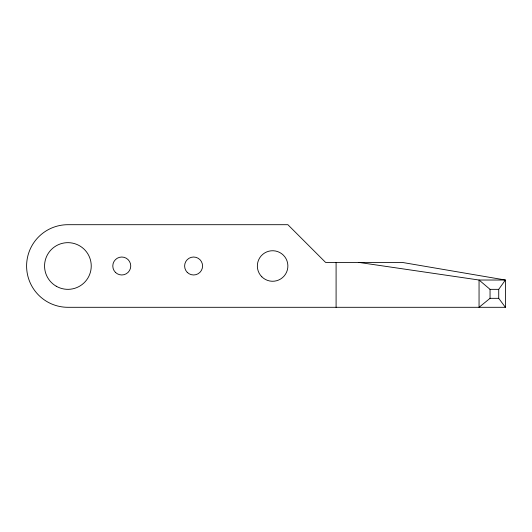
<?xml version="1.0" encoding="UTF-8"?>
<svg xmlns="http://www.w3.org/2000/svg" width="532" height="532" viewBox="0 0 532 532"><rect width="100%" height="100%" fill="white"/><g stroke="black" fill="none" stroke-linecap="round" stroke-linejoin="round"><path stroke-width="0.8" d="M505.4 307.303L498.723 298.326L498.723 289.342L505.4 280.025L402.159 262.409L325.584 262.409L287.878 224.697L67.903 224.697A41.303 41.303 0 0 0 26.6 266A41.303 41.303 0 0 0 67.903 307.303L505.4 307.303L505.4 280.025L479.053 280.025L358.794 262.409M498.723 298.326L490.045 298.326L479.053 307.303L479.053 280.025L490.045 289.342L498.723 289.342M490.045 289.342L490.045 298.326M336.091 262.409L336.091 307.303M115.424 272.351A8.978 8.978 0 0 0 130.446 268.321A8.978 8.978 0 0 0 119.447 257.328A8.978 8.978 0 0 0 115.424 272.351M261.817 276.793A15.262 15.262 0 0 0 287.36 269.95A15.262 15.262 0 0 0 268.66 251.257A15.262 15.262 0 0 0 261.817 276.793M56.232 286.216A23.342 23.342 0 0 0 91.245 266A23.342 23.342 0 0 0 56.232 245.784A23.342 23.342 0 0 0 56.232 286.216M187.251 272.351A8.978 8.978 0 0 0 202.273 268.321A8.978 8.978 0 0 0 191.281 257.328A8.978 8.978 0 0 0 187.251 272.351"/></g></svg>
